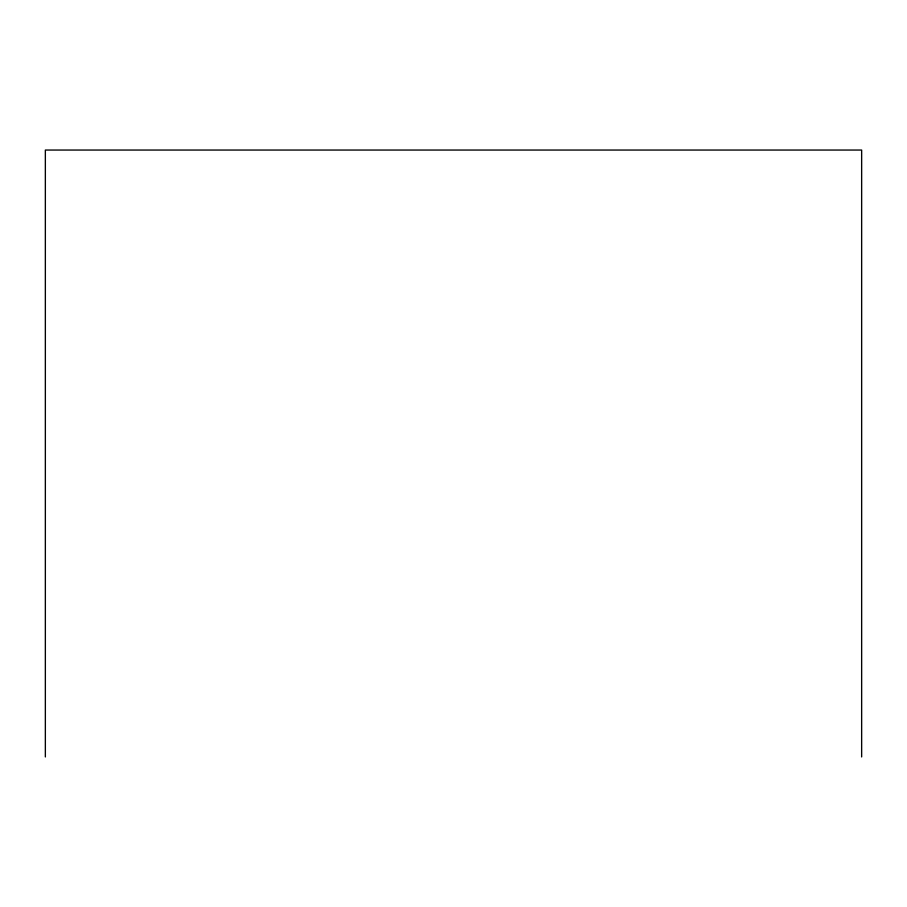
<?xml version="1.0" encoding="UTF-8"?>
<svg xmlns="http://www.w3.org/2000/svg" width="907" height="907" viewBox="0 0 907 907"><rect width="100%" height="100%" fill="white"/><g stroke="black" fill="none" stroke-linecap="round" stroke-linejoin="round"><path stroke-width="1.36" d="M861.65 756.948L861.65 150.052L45.35 150.052L45.35 756.948"/></g></svg>
